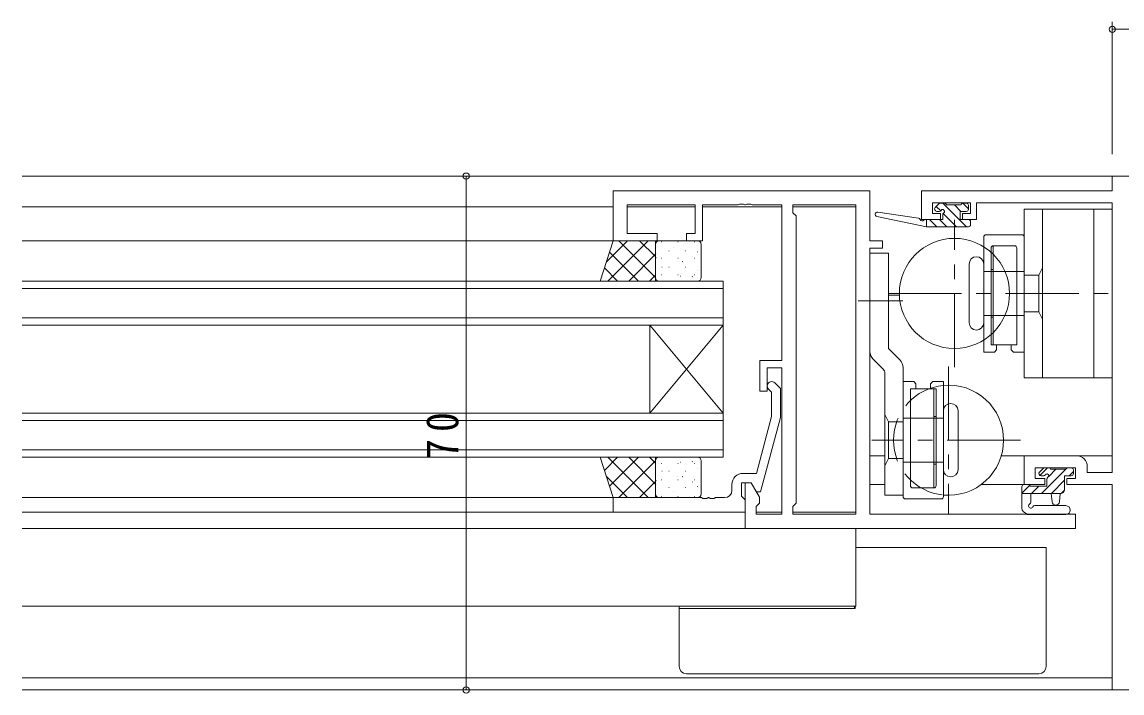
# Model space of a CAD drawing. Units: millimetres, scale not verified. Extents: x -594 to 539, y -420 to 386.
# Drawn here: x 156.8 to 306.6, y -102.2 to -10.8 of the extents above; entities that cross this region are included whole.
import ezdxf

# ---------------------------------------------------------------- set-up
doc = ezdxf.new("R2010")
doc.units = ezdxf.units.MM
doc.header["$LTSCALE"] = 2
for name, pattern in [('CHAIN1', [8, 5, -1, 1, -1]), ('DASHED1', [1.8, 1.2, -0.6]), ('DASHED3', [4, 3, -1])]:
    doc.linetypes.add(name, pattern=pattern)
for name, color, linetype, lineweight in [('0-3_YKK_11', 7, 'Continuous', 9), ('0-4_YKK_12', 2, 'Continuous', 9), ('0-5_YKK_13', 4, 'Continuous', 9), ('0-6_YKK_D', 6, 'Continuous', 9)]:
    doc.layers.add(name, color=color, linetype=linetype, lineweight=lineweight)
doc.styles.add('ＭＳ ゴシック', font='')
doc.styles.get('ＭＳ ゴシック').set_extended_font_data('MS Gothic')

msp = doc.modelspace()

# ---------------------------------------------------------------- linework, layer by layer
at = {"layer": '0-3_YKK_11'}
for p, q in [((305.296, -31.8), (305.296, -33.8)), ((335.296, -31.8), (305.296, -31.8)), ((237.296, -33.8), (237.296, -40.6)), ((272.296, -33.8), (237.296, -33.8)), ((272.296, -40.6), (272.296, -33.8)), ((279.296, -33.8), (279.296, -37.7)), ((305.296, -33.8), (279.296, -33.8)), ((239.226, -35.73), (248.496, -35.73)), ((239.226, -39.6), (239.226, -35.73)), ((248.496, -35.73), (248.496, -39.6)), ((249.496, -35.73), (254.338, -35.73)), ((249.496, -40.6), (249.496, -35.73)), ((254.338, -35.73), (254.521, -35.61)), ((254.521, -35.61), (255.071, -35.61)), ((255.071, -35.61), (255.255, -35.73)), ((255.255, -35.73), (255.338, -35.73)), ((255.338, -35.73), (255.521, -35.61)), ((255.521, -35.61), (256.071, -35.61)), ((256.071, -35.61), (256.255, -35.73)), ((256.255, -35.73), (260.296, -35.73)), ((260.296, -35.73), (260.296, -56.9)), ((261.796, -35.73), (270.366, -35.73)), ((261.796, -36.8), (261.796, -35.73)), ((270.366, -35.73), (270.366, -77.87)), ((270.366, -35.73), (270.366, -77.87)), ((280.796, -35.43), (285.996, -35.43)), ((280.796, -36.9), (280.796, -35.43)), ((285.996, -35.43), (285.996, -36.9)), ((286.796, -35.43), (305.296, -35.43)), ((286.796, -37.7), (286.796, -35.43)), ((305.296, -35.43), (305.296, -72.17)), ((262.226, -37.23), (261.796, -36.8)), ((262.226, -76.37), (262.226, -37.23)), ((281.896, -36.9), (280.796, -36.9)), ((281.896, -37.7), (281.896, -36.9)), ((284.896, -36.9), (284.896, -37.7)), ((285.996, -36.9), (284.896, -36.9)), ((279.296, -37.7), (281.896, -37.7)), ((284.896, -37.7), (286.796, -37.7)), ((243.296, -39.6), (239.226, -39.6)), ((243.296, -40.6), (243.296, -39.6)), ((247.296, -39.6), (247.296, -40.6)), ((248.496, -39.6), (247.296, -39.6)), ((237.296, -40.6), (243.296, -40.6)), ((247.296, -40.6), (249.496, -40.6)), ((273.996, -40.6), (272.296, -40.6)), ((272.296, -41.6), (273.996, -41.6)), ((272.296, -77.87), (272.296, -41.6)), ((273.996, -41.6), (273.996, -40.6)), ((257.296, -56.9), (257.296, -61.1)), ((260.296, -56.9), (257.296, -56.9)), ((258.296, -57.9), (260.296, -57.9)), ((258.296, -61.1), (258.296, -57.9)), ((260.296, -57.9), (260.296, -77.87)), ((257.296, -61.1), (258.296, -61.1)), ((258.896, -61.249), (258.472, -60.825)), ((258.896, -64.539), (258.896, -61.249)), ((259.321, -59.976), (260.096, -60.752)), ((260.096, -60.752), (260.096, -64.697)), ((256.817, -72.3), (258.896, -64.539)), ((260.096, -64.697), (257.389, -74.8)), ((293.296, -69.9), (293.296, -73.8)), ((300.396, -69.9), (293.296, -69.9)), ((294.796, -71.53), (300.266, -71.53)), ((294.796, -73), (294.796, -71.53)), ((300.266, -71.53), (300.266, -73)), ((301.896, -72.17), (301.896, -71.4)), ((254.996, -72.3), (256.817, -72.3)), ((296.096, -73), (294.796, -73)), ((296.096, -73.8), (296.096, -73)), ((299.096, -73), (299.096, -73.8)), ((300.266, -73), (299.096, -73)), ((305.296, -72.17), (301.896, -72.17)), ((253.496, -74.6), (253.496, -73.8)), ((254.796, -73.6), (254.796, -75.4)), ((256.096, -73.6), (254.796, -73.6)), ((255.296, -73.6), (255.296, -79.8)), ((256.096, -73.6), (255.296, -73.6)), ((256.789, -74.8), (256.096, -73.6)), ((257.226, -75.558), (256.096, -73.6)), ((257.389, -74.8), (256.789, -74.8)), ((293.296, -73.8), (296.096, -73.8)), ((299.096, -73.8), (305.296, -73.8)), ((305.296, -73.8), (305.296, -101.8)), ((237.296, -75.6), (249.338, -75.6)), ((237.296, -77.6), (237.296, -75.6)), ((249.338, -75.6), (249.521, -75.72)), ((249.521, -75.72), (250.071, -75.72)), ((250.071, -75.72), (250.255, -75.6)), ((250.255, -75.6), (250.338, -75.6)), ((250.338, -75.6), (250.521, -75.72)), ((250.521, -75.72), (251.071, -75.72)), ((251.071, -75.72), (251.255, -75.6)), ((251.255, -75.6), (252.496, -75.6)), ((254.796, -75.4), (254.996, -75.6)), ((254.996, -75.6), (255.296, -75.9)), ((255.296, -75.9), (255.296, -77.6)), ((256.796, -76.8), (257.226, -76.37)), ((257.226, -76.37), (257.226, -75.558)), ((261.796, -76.8), (262.226, -76.37)), ((255.296, -77.6), (237.296, -77.6)), ((256.796, -77.87), (256.796, -76.8)), ((260.296, -77.87), (256.796, -77.87)), ((261.796, -77.87), (261.796, -76.8)), ((270.366, -77.87), (261.796, -77.87)), ((300.296, -77.87), (272.296, -77.87)), ((300.296, -79.8), (300.296, -77.87)), ((255.296, -79.8), (300.296, -79.8)), ((305.296, -101.8), (330.296, -101.8))]:
    msp.add_line(p, q, dxfattribs=at)
for centre, radius, start, end in [((258.896, -60.4), 0.6, 44.99998, 225), ((300.396, -71.4), 1.5, 0, 89.99998), ((254.996, -73.8), 1.5, 90, 179.99998), ((252.496, -74.6), 1, 270, 359.99998)]:
    msp.add_arc(centre, radius, start, end, dxfattribs=at)
at = {"layer": '0-4_YKK_12'}
for p, q in [((305.596, -31.8), (156.796, -31.8)), ((237.296, -36.001), (156.796, -36.001)), ((248.495, -36.001), (239.228, -36.001)), ((260.295, -36.001), (249.498, -36.001)), ((270.365, -36.001), (261.798, -36.001)), ((156.796, -40.6), (237.796, -40.6)), ((252.296, -46.1), (156.796, -46.1)), ((252.296, -47.1), (156.796, -47.1)), ((276.3, -48), (274.796, -48)), ((252.296, -51.1), (156.796, -51.1)), ((252.296, -52.1), (156.796, -52.1)), ((242.296, -52.1), (242.296, -64.1)), ((252.296, -52.1), (242.296, -64.1)), ((252.296, -64.1), (242.296, -52.1)), ((252.296, -64.1), (156.796, -64.1)), ((252.296, -64.1), (252.296, -70.1)), ((252.296, -65.1), (156.796, -65.1)), ((252.296, -69.1), (156.796, -69.1)), ((252.296, -70.1), (156.796, -70.1)), ((272.296, -69.9), (274.296, -69.9)), ((290.191, -69.9), (305.296, -69.9)), ((274.296, -73.8), (272.296, -73.8)), ((293.596, -73.8), (287.47, -73.8)), ((237.596, -75.6), (156.796, -75.6)), ((255.296, -77.601), (156.796, -77.601)), ((260.295, -77.601), (256.798, -77.601)), ((270.365, -77.601), (261.798, -77.601)), ((255.596, -79.8), (156.796, -79.8)), ((270.366, -79.801), (270.366, -90.4)), ((270.366, -90.4), (156.796, -90.4)), ((305.296, -100.17), (156.796, -100.17)), ((305.596, -101.8), (156.796, -101.8))]:
    msp.add_line(p, q, dxfattribs=at)
msp.add_lwpolyline([(252.296, -46.1), (252.296, -52.1), (252.296, -64.1)], dxfattribs=at)
at = {"layer": '0-5_YKK_13'}
for p, q in [((281.684, -35.588), (281.184, -36.088)), ((281.925, -36.533), (281.332, -35.94)), ((282.496, -35.5), (281.896, -35.5)), ((285.439, -38.7), (282.239, -35.5)), ((284.696, -35.7), (282.696, -35.7)), ((284.686, -36.6), (283.786, -35.7)), ((285.396, -35.5), (284.896, -35.5)), ((285.696, -36.263), (284.933, -35.5)), ((285.696, -36.3), (285.696, -35.8)), ((279.998, -38.7), (273.237, -37.294)), ((278.885, -37.527), (273.343, -36.704)), ((281.396, -36.6), (281.735, -36.6)), ((282.196, -37.061), (282.196, -37.7)), ((284.092, -38.7), (282.264, -36.872)), ((284.596, -36.6), (285.396, -36.6)), ((284.596, -37.7), (284.596, -36.6)), ((293.296, -36.281), (305.296, -36.281)), ((293.296, -59.281), (293.296, -36.281)), ((295.796, -36.281), (295.796, -59.281)), ((302.797, -59.281), (302.797, -36.281)), ((305.296, -59.281), (305.296, -36.281)), ((279.998, -37.7), (279.911, -37.686)), ((279.998, -38.7), (279.998, -37.7)), ((282.196, -37.7), (279.998, -37.7)), ((280.051, -38.7), (279.998, -38.648)), ((285.696, -38.7), (279.998, -38.7)), ((281.398, -38.7), (280.398, -37.7)), ((282.745, -38.7), (281.745, -37.7)), ((285.696, -37.7), (284.596, -37.7)), ((285.975, -37.889), (285.808, -37.722)), ((285.996, -38.4), (285.996, -38)), ((287.797, -40.085), (287.797, -55.781)), ((288.096, -39.785), (292.996, -39.785)), ((293.296, -40.281), (293.296, -55.281)), ((235.563, -46.1), (237.296, -40.6)), ((236.387, -43.486), (239.273, -40.6)), ((236.601, -46.1), (242.101, -40.6)), ((237.296, -40.6), (243.081, -40.6)), ((243.082, -45.601), (238.081, -40.6)), ((243.082, -42.772), (240.909, -40.6)), ((243.081, -40.6), (243.081, -46.1)), ((243.081, -45.6), (243.081, -41.1)), ((243.581, -40.6), (248.796, -40.6)), ((243.842, -40.756), (243.88, -40.756)), ((245.574, -41.496), (245.581, -41.494)), ((246.122, -40.756), (246.16, -40.756)), ((247.666, -40.755), (247.673, -40.753)), ((248.402, -40.756), (248.44, -40.756)), ((249.296, -41.1), (249.296, -45.6)), ((288.796, -41.585), (288.796, -54.781)), ((289.096, -41.285), (291.996, -41.285)), ((289.096, -41.285), (289.096, -54.781)), ((292.297, -41.585), (292.297, -54.781)), ((240.753, -46.1), (236.807, -42.155)), ((239.43, -46.1), (243.082, -42.449)), ((243.119, -42.915), (243.182, -42.873)), ((243.233, -42.325), (243.241, -42.322)), ((243.842, -42.998), (243.88, -42.998)), ((244.911, -41.967), (244.948, -41.967)), ((246.122, -42.998), (246.16, -42.998)), ((246.721, -43.469), (246.784, -43.428)), ((247.191, -41.967), (247.228, -41.967)), ((248.115, -42.727), (248.122, -42.724)), ((248.402, -42.998), (248.44, -42.998)), ((248.738, -42.134), (248.801, -42.093)), ((274.796, -42.281), (272.296, -42.281)), ((272.296, -55.695), (272.296, -42.281)), ((274.796, -55.074), (274.796, -42.281)), ((237.924, -46.1), (236.129, -44.305)), ((243.965, -44.196), (243.972, -44.194)), ((244.911, -44.21), (244.948, -44.21)), ((246.058, -43.455), (246.065, -43.453)), ((247.191, -44.21), (247.228, -44.21)), ((248.847, -44.598), (248.854, -44.596)), ((285.796, -43.781), (285.796, -51.781)), ((287.797, -43.781), (287.797, -51.781)), ((288.796, -44.531), (289.096, -44.531)), ((243.081, -46.1), (235.563, -46.1)), ((242.258, -46.1), (243.082, -45.277)), ((248.796, -46.1), (243.581, -46.1)), ((243.842, -45.241), (243.88, -45.241)), ((246.122, -45.241), (246.16, -45.241)), ((246.507, -45.427), (246.514, -45.424)), ((248.075, -45.511), (248.138, -45.47)), ((248.402, -45.241), (248.44, -45.241)), ((288.796, -51.031), (289.096, -51.031)), ((276.357, -56.842), (274.943, -55.427)), ((288.796, -54.781), (289.546, -54.781)), ((289.546, -54.781), (289.546, -55.481)), ((289.546, -54.781), (292.297, -54.781)), ((291.547, -54.781), (291.547, -55.481)), ((274.15, -58.17), (272.736, -56.756)), ((287.797, -55.781), (289.246, -55.781)), ((289.546, -55.481), (289.246, -55.781)), ((291.547, -55.481), (291.846, -55.781)), ((291.846, -55.781), (293.296, -55.781)), ((276.797, -75.281), (276.797, -57.902)), ((274.296, -75.281), (274.296, -58.524)), ((278.246, -59.781), (276.797, -59.781)), ((276.797, -75.477), (276.797, -59.781)), ((278.546, -60.081), (278.246, -59.781)), ((280.546, -60.081), (280.846, -59.781)), ((282.297, -59.781), (280.846, -59.781)), ((282.297, -75.477), (282.297, -59.781)), ((293.296, -59.281), (305.296, -59.281)), ((276.797, -75.281), (276.797, -60.281)), ((280.546, -60.781), (277.797, -60.781)), ((277.797, -73.977), (277.797, -60.781)), ((278.546, -60.781), (278.546, -60.081)), ((280.546, -60.781), (280.546, -60.081)), ((281.296, -60.781), (280.546, -60.781)), ((280.996, -74.277), (280.996, -60.781)), ((281.296, -73.977), (281.296, -60.781)), ((282.297, -71.781), (282.297, -63.781)), ((284.296, -71.781), (284.296, -63.781)), ((281.296, -64.531), (280.996, -64.531)), ((235.563, -70.1), (237.296, -75.6)), ((243.081, -70.1), (235.563, -70.1)), ((237.924, -70.1), (236.129, -71.896)), ((236.601, -70.1), (242.101, -75.6)), ((240.753, -70.1), (236.807, -74.046)), ((239.43, -70.1), (243.082, -73.752)), ((242.258, -70.1), (243.082, -70.924)), ((243.081, -75.6), (243.081, -70.1)), ((248.796, -70.1), (243.581, -70.1)), ((243.082, -70.6), (238.081, -75.6)), ((243.081, -70.6), (243.081, -75.1)), ((243.842, -70.96), (243.88, -70.96)), ((246.122, -70.96), (246.16, -70.96)), ((246.507, -70.774), (246.514, -70.777)), ((248.075, -70.689), (248.138, -70.731)), ((248.402, -70.96), (248.44, -70.96)), ((248.847, -71.603), (248.854, -71.605)), ((249.296, -75.1), (249.296, -70.6)), ((281.296, -71.031), (280.996, -71.031)), ((295.884, -71.618), (295.384, -72.118)), ((296.466, -71.53), (295.422, -72.574)), ((298.96, -71.73), (295.66, -75.03)), ((296.696, -71.53), (296.096, -71.53)), ((297.613, -71.73), (296.634, -72.71)), ((298.996, -71.73), (296.896, -71.73)), ((299.156, -71.535), (299.001, -71.69)), ((299.697, -71.53), (299.196, -71.53)), ((299.996, -72.33), (299.996, -71.83)), ((236.387, -72.715), (239.273, -75.6)), ((243.119, -73.286), (243.182, -73.327)), ((243.842, -73.202), (243.88, -73.202)), ((243.965, -72.005), (243.972, -72.007)), ((244.911, -71.991), (244.948, -71.991)), ((246.058, -72.746), (246.065, -72.748)), ((246.122, -73.202), (246.16, -73.202)), ((246.721, -72.732), (246.784, -72.773)), ((247.191, -71.991), (247.228, -71.991)), ((248.402, -73.202), (248.44, -73.202)), ((295.596, -72.63), (295.935, -72.63)), ((296.396, -73.091), (296.396, -74.03)), ((298.796, -73.241), (297.007, -75.03)), ((298.796, -72.63), (299.697, -72.63)), ((298.796, -74.53), (298.796, -72.63)), ((299.996, -72.041), (299.407, -72.63)), ((243.082, -73.428), (240.909, -75.6)), ((243.233, -73.876), (243.241, -73.879)), ((244.911, -74.234), (244.948, -74.234)), ((245.574, -74.705), (245.581, -74.707)), ((247.191, -74.234), (247.228, -74.234)), ((248.115, -73.474), (248.122, -73.477)), ((248.738, -74.067), (248.801, -74.108)), ((280.996, -74.277), (278.097, -74.277)), ((294.068, -73.928), (292.996, -75)), ((292.996, -74.13), (292.996, -77.093)), ((293.896, -73.83), (293.296, -73.83)), ((296.396, -74.03), (294.096, -74.03)), ((295.313, -74.03), (294.313, -75.03)), ((298.793, -74.592), (298.358, -75.027)), ((237.296, -75.6), (243.081, -75.6)), ((243.581, -75.6), (248.796, -75.6)), ((243.842, -75.445), (243.88, -75.445)), ((246.122, -75.445), (246.16, -75.445)), ((247.666, -75.446), (247.673, -75.448)), ((248.402, -75.445), (248.44, -75.445)), ((276.797, -75.281), (274.296, -75.281)), ((281.997, -75.777), (277.096, -75.777)), ((292.996, -75.03), (298.296, -75.03)), ((294.196, -76.211), (294.196, -75.03)), ((296.996, -75.03), (297.098, -76.175)), ((298.196, -75.03), (298.094, -76.175)), ((293.612, -77.833), (293.18, -77.48)), ((293.801, -77.9), (298.98, -77.9)), ((294.732, -76.7), (298.98, -76.7)), ((246.296, -90.7), (246.296, -90.4)), ((270.296, -90.7), (247.296, -90.7)), ((270.296, -90.4), (270.296, -90.7)), ((247.296, -99.6), (295.296, -99.6))]:
    msp.add_line(p, q, dxfattribs=at)
at = {"layer": '0-5_YKK_13', "linetype": 'CHAIN1'}
for p, q in [((283.797, -57.821), (283.797, -37.741)), ((274.756, -47.781), (306.318, -47.781)), ((276.788, -48.781), (270.697, -48.781)), ((282.997, -57.741), (282.997, -77.821)), ((292.799, -67.781), (272.55, -67.781))]:
    msp.add_line(p, q, dxfattribs=at)
at = {"layer": '0-5_YKK_13', "linetype": 'DASHED3'}
for p, q in [((293.296, -44.781), (287.797, -44.781)), ((295.796, -44.281), (295.297, -45.281)), ((295.297, -45.281), (293.296, -45.281)), ((293.296, -50.781), (287.797, -50.781)), ((295.297, -50.281), (293.296, -50.281)), ((274.796, -65.281), (276.797, -65.281)), ((276.797, -64.781), (282.297, -64.781)), ((274.296, -71.281), (274.796, -70.281)), ((274.796, -70.281), (276.797, -70.281)), ((276.797, -70.781), (282.297, -70.781))]:
    msp.add_line(p, q, dxfattribs=at)
at = {"layer": '0-5_YKK_13', "linetype": 'DASHED1'}
for p, q in [((293.296, -44.781), (293.296, -50.781)), ((295.796, -44.781), (295.796, -50.781)), ((276.797, -70.781), (276.797, -64.781))]:
    msp.add_line(p, q, dxfattribs=at)
at = {"layer": '0-5_YKK_13', "linetype": 'DASHED3'}
for points in [[(295.297, -45.281), (295.297, -50.281), (295.796, -51.281)], [(274.796, -70.281), (274.796, -65.281), (274.296, -64.281)]]:
    msp.add_lwpolyline(points, dxfattribs=at)
at = {"layer": '0-5_YKK_13'}
for points in [[(296.296, -98.6), (296.296, -82.4), (270.366, -82.4)], [(247.296, -90.7), (246.296, -90.7), (246.296, -98.6)], [(270.199, -90.7), (270.178, -90.625), (270.158, -90.4)]]:
    msp.add_lwpolyline(points, dxfattribs=at)
msp.add_circle((283.797, -47.781), 7.5, dxfattribs=at)
for centre, radius, start, end in [((281.896, -35.8), 0.3, 90, 135), ((282.496, -35.7), 0.2, 0, 90), ((284.896, -35.7), 0.2, 90, 180), ((285.396, -35.8), 0.3, 0, 90), ((273.298, -37), 0.3, 81.55064, 258.25018), ((281.396, -36.3), 0.3, 135, 270), ((281.735, -36.3), 0.3, 270, 326.94426), ((282.196, -36.6), 0.25, 303.05573, 146.94426), ((282.496, -37.061), 0.3, 123.05573, 180), ((285.396, -36.3), 0.3, 270, 0), ((278.84, -37.824), 0.3, 21.55064, 81.55064), ((279.398, -37.603), 0.3, 201.55064, 320.80246), ((279.863, -37.982), 0.3, 80.80246, 140.80246), ((285.696, -38), 0.3, 0, 90), ((285.696, -38.4), 0.3, 270, 0), ((288.096, -40.085), 0.3, 90, 180), ((292.996, -40.085), 0.3, 0, 90), ((243.581, -41.1), 0.5, 90, 180), ((248.796, -41.1), 0.5, 0, 90), ((289.096, -41.585), 0.3, 90, 180), ((291.996, -41.585), 0.3, 0, 90), ((286.797, -43.781), 1, 90, 180), ((286.797, -43.781), 1, 0, 90), ((243.581, -45.6), 0.5, 180, 270), ((248.796, -45.6), 0.5, 270, 0), ((286.797, -51.781), 1, 180, 270), ((286.797, -51.781), 1, 270, 0), ((275.296, -55.074), 0.5, 180, 225), ((273.797, -55.695), 1.5, 180, 225), ((275.296, -57.902), 1.5, 0, 45), ((273.797, -58.524), 0.5, 0, 45), ((282.997, -67.781), 7.5, 0, 95.35539), ((283.296, -63.781), 1, 90, 180), ((283.296, -63.781), 1, 0, 90), ((282.997, -67.781), 7.5, 264.64459, 0), ((243.581, -70.6), 0.5, 90, 180), ((248.796, -70.6), 0.5, 0, 90), ((283.296, -71.781), 1, 180, 270), ((283.296, -71.781), 1, 270, 0), ((296.096, -71.83), 0.3, 90, 135), ((296.696, -71.73), 0.2, 0, 90), ((299.196, -71.73), 0.2, 90, 180), ((299.697, -71.83), 0.3, 0, 90), ((295.596, -72.33), 0.3, 135, 270), ((295.935, -72.33), 0.3, 270, 326.94426), ((296.396, -72.63), 0.25, 303.05573, 146.94426), ((296.696, -73.091), 0.3, 123.05573, 180), ((299.697, -72.33), 0.3, 270, 0), ((278.097, -73.977), 0.3, 180, 270), ((280.996, -73.977), 0.3, 270, 0), ((293.296, -74.13), 0.3, 90, 180), ((293.896, -74.03), 0.2, 0, 90), ((298.296, -74.53), 0.5, 270, 0), ((243.581, -75.1), 0.5, 180, 270), ((248.796, -75.1), 0.5, 270, 0), ((277.096, -75.477), 0.3, 179.99995, 270), ((281.997, -75.477), 0.3, 270, 0), ((293.896, -76.211), 0.3, 300, 0), ((297.596, -76.13), 0.5, 185.09206, 354.90793), ((293.496, -77.093), 0.5, 180, 230.76546), ((293.801, -77.6), 0.3, 230.76546, 270), ((294.196, -76.73), 0.3, 119.99998, 333.2563), ((294.732, -77), 0.3, 90, 153.2563), ((298.98, -77.3), 0.6, 270, 90), ((247.296, -98.6), 1, 180, 270), ((295.296, -98.6), 1, 270, 0)]:
    msp.add_arc(centre, radius, start, end, dxfattribs=at)
at = {"layer": '0-5_YKK_13', "linetype": 'DASHED3'}
msp.add_arc((282.997, -67.781), 7.5, 95.35539, 264.64459, dxfattribs=at)
at = {"layer": '0-6_YKK_D'}
for p, q in [((305.296, -28.8), (305.296, -10.8)), ((335.296, -11.8), (305.296, -11.8)), ((234.296, -31.8), (216.296, -31.8)), ((217.296, -101.8), (217.296, -31.8)), ((234.296, -101.8), (216.296, -101.8))]:
    msp.add_line(p, q, dxfattribs=at)
for centre in [(305.296, -11.8), (217.296, -31.8), (217.296, -101.8)]:
    msp.add_circle(centre, 0.425, dxfattribs=at)

# ---------------------------------------------------------------- texts
at = {"layer": '0-6_YKK_D', "color": 7, "insert": (216.296, -70.32), "char_height": 4.399, "attachment_point": 7, "rotation": 90, "style": 'ＭＳ ゴシック'}
msp.add_mtext('\\T1.36;\\W0.9;70', dxfattribs=at)

doc.saveas('drawing.dxf')
